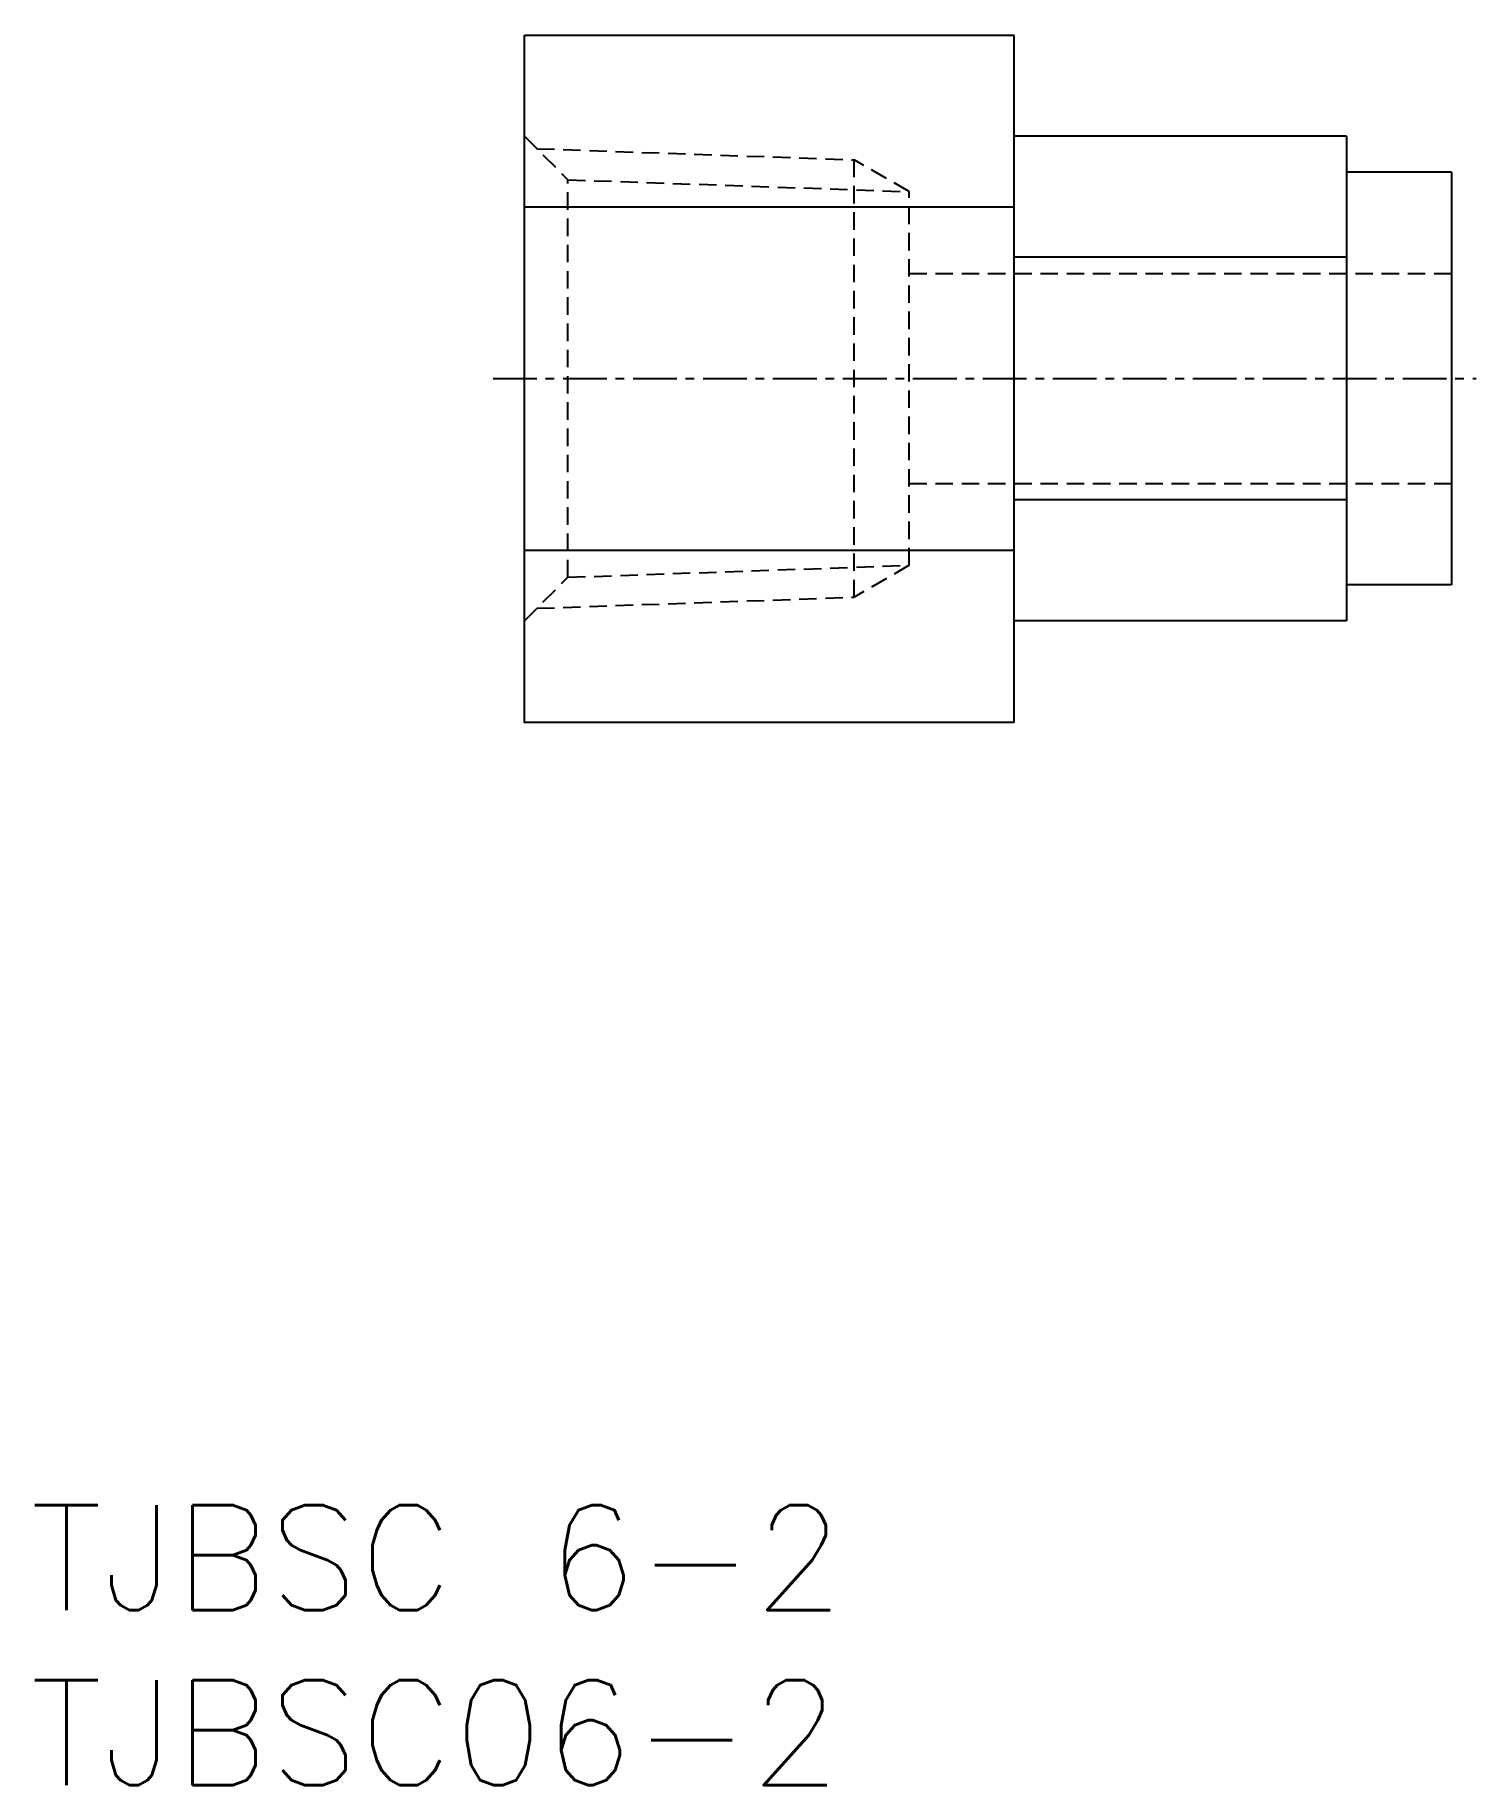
# Model space of a CAD drawing. Extents: x 0.1 to 41.3, y 0 to 50.
import ezdxf

# ---------------------------------------------------------------- set-up
doc = ezdxf.new("R2010")
doc.units = 0
doc.linetypes.add('CENTER', pattern=[2, 1.25, -0.25, 0.25, -0.25])
doc.linetypes.add('DASHED', pattern=[0.75, 0.5, -0.25])
doc.layers.get('0').update_dxf_attribs({"linetype": 'CONTINUOUS'})
doc.layers.add('CENTER', color=1, linetype='CENTER')
doc.styles.get("Standard").update_dxf_attribs({"font": 'txt.shx'})

# ---------------------------------------------------------------- blocks, each defined once
blk = doc.blocks.new('*U4')
at = {"color": 7, "linetype": 'CONTINUOUS'}
blk.add_text('TJBSC06-2', height=3, dxfattribs=at).set_placement((0, 0))
blk = doc.blocks.new('*U5')
at = {"color": 7, "linetype": 'CONTINUOUS'}
blk.add_text('TJBSC 6-2', height=3, dxfattribs=at).set_placement((0, 5))

msp = doc.modelspace()

# ---------------------------------------------------------------- linework, layer by layer
at = {"color": 7, "linetype": 'CONTINUOUS'}
for p, q in [((14.118, 30.373), (14.118, 50.003)), ((14.118, 50.003), (28.118, 50.003)), ((28.118, 30.373), (28.118, 50.003)), ((37.618, 47.116), (28.118, 47.116)), ((37.618, 47.116), (37.618, 33.26)), ((40.618, 46.088), (37.618, 46.088)), ((40.618, 46.088), (40.618, 34.288)), ((14.118, 45.096), (28.118, 45.096)), ((37.618, 43.652), (28.118, 43.652)), ((37.618, 36.724), (28.118, 36.724)), ((14.118, 35.281), (28.118, 35.281)), ((40.618, 34.288), (37.618, 34.288)), ((37.618, 33.26), (28.118, 33.26)), ((14.118, 30.373), (28.118, 30.373))]:
    msp.add_line(p, q, dxfattribs=at)
at = {"color": 3, "linetype": 'DASHED'}
for p, q in [((14.118, 47.111), (15.362, 45.867)), ((14.475, 46.754), (23.54, 46.438)), ((25.118, 45.527), (23.54, 46.438)), ((23.54, 33.939), (23.54, 46.438)), ((15.362, 45.867), (25.118, 45.527)), ((15.362, 34.509), (15.362, 45.867)), ((25.118, 34.85), (25.118, 45.527)), ((25.118, 43.188), (40.618, 43.188)), ((25.118, 37.188), (40.618, 37.188)), ((14.118, 33.266), (15.362, 34.509)), ((15.362, 34.509), (25.118, 34.85)), ((25.118, 34.85), (23.54, 33.939)), ((14.475, 33.622), (23.54, 33.939))]:
    msp.add_line(p, q, dxfattribs=at)
msp.add_point((14.118, 40.188), dxfattribs=at)
at = {"color": 230, "linetype": 'CONTINUOUS'}
msp.add_point((14.118, 30.373), dxfattribs=at)
at = {"layer": 'CENTER', "color": 1, "linetype": 'CENTER'}
msp.add_line((13.223, 40.188), (41.317, 40.188), dxfattribs=at)

# ---------------------------------------------------------------- block references
at = {"color": 7, "linetype": 'CONTINUOUS'}
for name in ['*U5', '*U4']:
    msp.add_blockref(name, (0, 0), dxfattribs=at)

doc.saveas('drawing.dxf')
